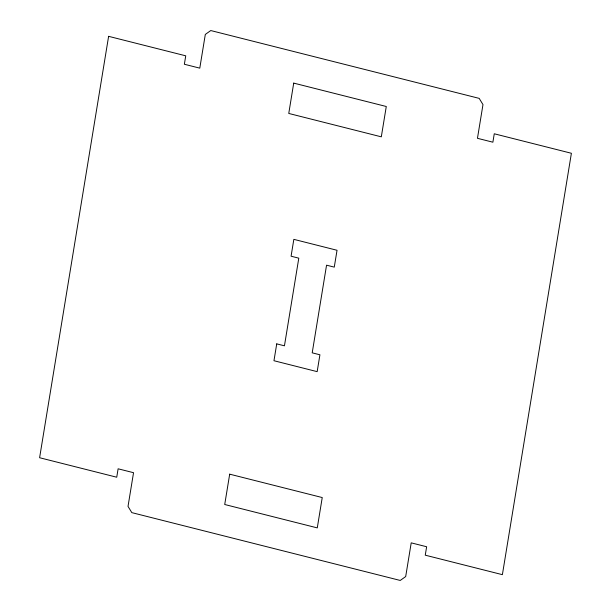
<?xml version="1.0" encoding="UTF-8"?>
<svg xmlns="http://www.w3.org/2000/svg" width="611" height="611" viewBox="0 0 611 611"><rect width="100%" height="100%" fill="white"/><g stroke="black" fill="none" stroke-linecap="round" stroke-linejoin="round"><path stroke-width="0.92" d="M108.613 36.332L39.608 457.731L116.739 477.222L118.114 468.797L133.542 472.693L128.02 506.404L131.823 512.629L400.236 580.45L405.689 576.563L411.211 542.851L426.638 546.746L425.256 555.178L502.387 574.668L571.392 153.269L494.261 133.778L492.886 142.203L477.458 138.307L482.98 104.596L479.177 98.371L210.764 30.55L205.311 34.437L199.789 68.149L184.362 64.254L185.744 55.822L108.613 36.332M229.69 474.167L224.718 504.503L317.277 527.889L322.241 497.553L229.69 474.167M293.723 83.111L288.759 113.447L381.31 136.833L386.282 106.497L293.723 83.111M276.73 343.871L273.965 360.727L317.162 371.641L319.92 354.785L312.206 352.83L326.557 265.182L334.27 267.129L337.035 250.273L293.838 239.359L291.08 256.215L298.794 258.17L284.443 345.818L276.73 343.871"/></g></svg>
